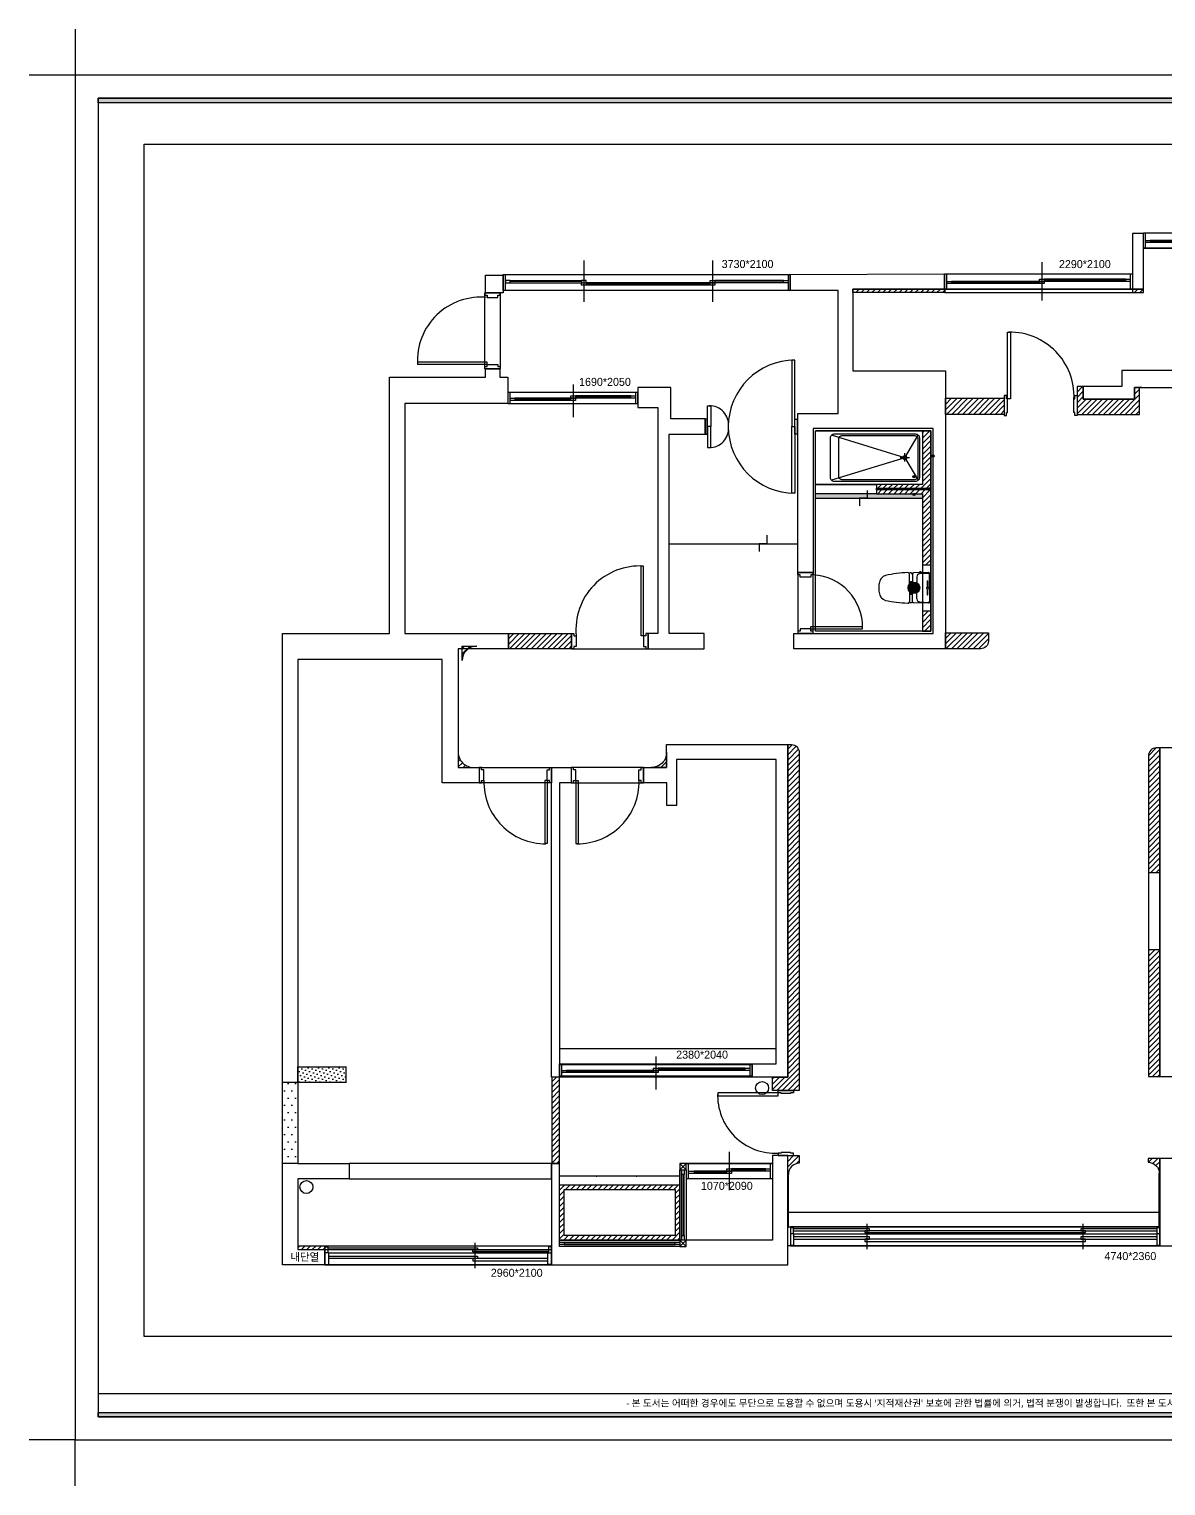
# Model space of a CAD drawing. Header units: millimetres. Extents: x 70151 to 230897, y 35202 to 113211.
# Drawn here: x 101567 to 116408, y 35558 to 54578 of the extents above; entities that cross this region are included whole.
import ezdxf
from ezdxf.enums import TextEntityAlignment as Align

# ---------------------------------------------------------------- set-up
doc = ezdxf.new("R2010")
doc.units = ezdxf.units.MM
doc.header["$LTSCALE"] = 50
doc.linetypes.add('HIDDEN', pattern=[9.525, 6.35, -3.175])
doc.linetypes.add('PHANTOM2', pattern=[1.25, 0.625, -0.125, 0.125, -0.125, 0.125, -0.125])
for name, color, linetype in [('03-WAL NEW', 3, 'Continuous'), ('04-WIN', 4, 'Continuous'), ('2-con', 2, 'Continuous'), ('3.기호.계단선', 30, 'Continuous'), ('_LIBR', 4, 'Continuous'), ('BATH', 4, 'Continuous'), ('CO-BATH', 6, 'Continuous'), ('CO-DO-FR', 7, 'Continuous'), ('CO-DOOR', 8, 'Continuous'), ('F-SYM', 7, 'Continuous'), ('fin', 5, 'Continuous'), ('FORM(YOURNAME)-11', 1, 'Continuous'), ('HAT', 8, 'Continuous'), ('HL', 6, 'HIDDEN'), ('RC-LIGHT', 7, 'Continuous'), ('도면층2', 2, 'Continuous'), ('도면층4', 4, 'Continuous'), ('도면층5', 5, 'Continuous')]:
    doc.layers.add(name, color=color, linetype=linetype)
doc.styles.add('YOURNAME', font='malgun.ttf')
doc.styles.add('코레일둥고', font='malgun.ttf')
doc.styles.add('휴먼엑스포', font='Expo M.ttf')

# ---------------------------------------------------------------- blocks, each defined once
blk = doc.blocks.new('FORM-PLAN')
at = {"layer": 'FORM(YOURNAME)-11'}
h = blk.add_hatch(color=256, dxfattribs=at)
h.dxf.hatch_style = 1
h.paths.add_polyline_path([(-71444, 55115), (10556, 55115), (10556, 54915), (-71444, 54915)])
h.paths.add_polyline_path([(-71444, -2085), (10556, -2085), (10556, -2285), (-71444, -2285)])
at = {"layer": 'Defpoints', "color": 158}
blk.add_line((1346, -1285), (-71444, -1285), dxfattribs=at)
at = {"layer": 'Defpoints', "color": 1}
for points in [[(-72444, 58115), (-72444, 56115), (-74444, 56115)], [(-72444, -5285), (-72444, -3285), (-74444, -3285)]]:
    blk.add_lwpolyline(points, dxfattribs=at)
at = {"layer": 'Defpoints', "color": 158}
for points in [[(-71444, -2285), (10556, -2285), (10556, 55115), (-71444, 55115)], [(-69444, 53115), (-64, 53115), (-64, 1215), (-69444, 1215)]]:
    blk.add_lwpolyline(points, close=True, dxfattribs=at)
at = {"layer": 'FORM(YOURNAME)-11', "color": 250}
blk.add_lwpolyline([(-72444, -3285), (11556, -3285), (11556, 56115), (-72444, 56115)], close=True, dxfattribs=at)
at = {"layer": 'FORM(YOURNAME)-11'}
for points in [[(-71444, 55115), (10556, 55115), (10556, 54915), (-71444, 54915)], [(-71444, -2085), (10556, -2085), (10556, -2285), (-71444, -2285)]]:
    blk.add_lwpolyline(points, close=True, dxfattribs=at)
at = {"layer": 'FORM(YOURNAME)-11', "color": 1, "style": 'YOURNAME'}
blk.add_text("- 본 도서는 어떠한 경우에도 무단으로 도용할 수 없으며 도용시 '지적재산권' 보호에 관한 법률에 의거, 법적 분쟁이 발생합니다.  또한 본 도서에 관한 모든 저작권은 당사에 있습니다. -", height=300, dxfattribs=at).set_placement((-32990, -1685), align=Align.MIDDLE_CENTER)
at = {"layer": 'FORM(YOURNAME)-11', "color": 3, "style": 'YOURNAME'}
for tag, height, p in [('1', 451, (9905, 18188)), ('2', 451, (9905, 17544)), ('3', 451, (9905, 16257)), ('4', 451, (9905, 14326)), ('5', 515, (9905, 12009)), ('6', 515, (9905, 9757)), ('7', 515, (9905, 7504)), ('8', 515, (9905, 5252)), ('9', 515, (9905, 2999)), ('10', 515, (5655, 811)), ('11', 515, (9905, 747)), ('12', 515, (5655, -1441)), ('13', 515, (9905, -1441))]:
    blk.add_attdef(tag, text='', height=height, dxfattribs=at).set_placement(p, align=Align.MIDDLE_RIGHT)
blk = doc.blocks.new('A$C4B2D31F0')
at = {"layer": 'fin', "color": 4}
for p, q in [((185, 691), (20, 691)), ((37, 692), (25, 692)), ((37, 692), (50, 692)), ((201, 691), (366, 691)), ((13, 466), (193, 466)), ((193, 427), (14, 427)), ((48, 524), (193, 524)), ((338, 524), (193, 524)), ((373, 466), (193, 466)), ((193, 427), (372, 427))]:
    blk.add_line(p, q, dxfattribs=at)
for points in [[(20, 691), (8, 691, 0.421209), (-7, 676), (-2, 481, 0.001659)], [(366, 691), (378, 691, -0.421209), (393, 676), (388, 481, -0.001659)], [(13, 466, 0.371724), (-2, 451, 0.003515), (-1, 420, 0.320541)], [(373, 466, -0.371724), (388, 451, -0.003515), (387, 420, -0.320541)]]:
    blk.add_lwpolyline(points, format="xyb", dxfattribs=at)
for centre, radius, start, end in [((20, 675), 16, 90, 179.3116), ((1004, 663), 1000, 179.3116, 185.9437), ((25, 707), 15, 180, 270), ((50, 707), 15, 270, 0), ((366, 675), 16, 0.6884, 90), ((-618, 663), 1000, 354.0563, 0.6884), ((14, 407), 20, 90, 182.3333), ((1839, 488), 1847, 182.5538, 191.5978), ((13, 481), 15, 181.3651, 270), ((49, 564), 40, 185.9437, 267.5129), ((336, 564), 40, 272.4871, 354.0563), ((-1453, 488), 1847, 348.4022, 357.4462), ((372, 407), 20, 357.6667, 90), ((373, 481), 15, 270, 358.6349), ((149, 156), 126, 198.2964, 263.4241), ((193, 433), 406, 261.6993, 270), ((193, 433), 406, 270, 278.3007), ((237, 156), 126, 276.5759, 341.7036)]:
    blk.add_arc(centre, radius, start, end, dxfattribs=at)
at = {"layer": 'HL', "linetype": 'Continuous'}
for p, q in [((-16, 577), (-16, 565)), ((-12, 581), (-5, 581)), ((106, 666), (184, 666)), ((106, 659), (185, 659)), ((169, 697), (169, 707)), ((169, 697), (217, 697)), ((186, 693), (181, 697)), ((182, 686), (186, 693)), ((187, 651), (182, 686)), ((182, 686), (204, 686)), ((186, 693), (200, 693)), ((187, 651), (199, 651)), ((199, 651), (204, 686)), ((200, 693), (205, 697)), ((204, 686), (200, 693)), ((200, 659), (279, 659)), ((201, 666), (279, 666)), ((217, 697), (217, 707)), ((-12, 561), (-4, 561)), ((193, 434), (147, 434)), ((193, 434), (239, 434))]:
    blk.add_line(p, q, dxfattribs=at)
for points in [[(110, 427), (110, 451, -0.414214), (114, 455), (131, 455, -0.414214), (135, 451), (135, 435), (135, 427)], [(135, 435), (145, 435, -0.414214), (147, 433), (147, 427)], [(251, 435), (241, 435, 0.414214), (239, 433), (239, 427)], [(276, 427), (276, 451, 0.414214), (272, 455), (255, 455, 0.414214), (251, 451), (251, 435), (251, 427)]]:
    blk.add_lwpolyline(points, format="xyb", dxfattribs=at)
for centre in [(123, 441), (263, 441)]:
    blk.add_circle(centre, 8, dxfattribs=at)
for centre, radius, start, end in [((-12, 577), 4, 90, 180), ((106, 663), 3.5, 90, 270), ((279, 663), 3.5, 270, 90), ((-12, 565), 4, 180, 270)]:
    blk.add_arc(centre, radius, start, end, dxfattribs=at)
blk = doc.blocks.new('cjvjf')
h = blk.add_hatch()
h.set_pattern_fill('DOTS', color=10, scale=60)
h.set_pattern_definition([(0, (-637, -50), (47.625, 95.25), [0, -95.25])])
h.paths.add_polyline_path([(144236, 65837), (144436, 65837), (144436, 64777), (144236, 64777)])
at = {"layer": '3.기호.계단선'}
h = blk.add_hatch(color=256, dxfattribs=at)
h.dxf.hatch_style = 1
edge = h.paths.add_edge_path()
edge.add_arc((160202, 74549), 15, 0, 360)
h = blk.add_hatch(color=256, dxfattribs=at)
h.dxf.hatch_style = 1
edge = h.paths.add_edge_path()
edge.add_arc((152731, 74012), 15, 0, 360)
h = blk.add_hatch(color=256, dxfattribs=at)
h.dxf.hatch_style = 1
edge = h.paths.add_edge_path()
edge.add_arc((159987, 74144), 15, 0, 360)
h = blk.add_hatch(color=256, dxfattribs=at)
h.dxf.hatch_style = 1
edge = h.paths.add_edge_path()
edge.add_arc((152481, 73742), 15, 0, 360)
h = blk.add_hatch(color=256, dxfattribs=at)
h.dxf.hatch_style = 1
edge = h.paths.add_edge_path()
edge.add_arc((152481, 73512), 15, 0, 360)
h = blk.add_hatch(color=256, dxfattribs=at)
h.dxf.hatch_style = 1
edge = h.paths.add_edge_path()
edge.add_arc((160202, 73409), 15, 0, 360)
h = blk.add_hatch(color=256, dxfattribs=at)
h.dxf.hatch_style = 1
edge = h.paths.add_edge_path()
edge.add_arc((159872, 72594), 75, 0, 360)
h = blk.add_hatch(color=256, dxfattribs=at)
h.dxf.hatch_style = 1
edge = h.paths.add_edge_path()
edge.add_arc((160202, 72804), 15, 0, 360)
h = blk.add_hatch(color=256, dxfattribs=at)
h.dxf.hatch_style = 1
edge = h.paths.add_edge_path()
edge.add_arc((152481, 72292), 75, 0, 360)
at = {"color": 10}
blk.add_lwpolyline([(144236, 65837), (144436, 65837), (144436, 64777), (144236, 64777)], close=True, dxfattribs=at)
for centre in [(150499, 65761), (144549, 64469)]:
    blk.add_circle(centre, 85)
at = {"layer": '04-WIN'}
for points in [[(158691, 76349), (158041, 76349), (158041, 76149), (158691, 76149)], [(150368, 65905), (147853, 65905), (147853, 66079), (150368, 66079)], [(145106, 64577), (147751, 64577), (147751, 64777), (145106, 64777)], [(155892, 64842), (159447, 64842), (159447, 64642), (155892, 64642)], [(155692, 63702), (150833, 63702), (150833, 63947), (155692, 63947)], [(144791, 63652), (147751, 63652), (147751, 63452), (144791, 63452)]]:
    blk.add_lwpolyline(points, close=True, dxfattribs=at)
at = {"layer": '2-con'}
for p, q in [((159787, 76349), (158691, 76349)), ((158691, 76349), (158691, 76149)), ((159787, 75169), (159787, 76349)), ((158691, 76149), (159587, 76149)), ((159587, 76149), (159587, 75132)), ((155977, 75132), (155977, 74907)), ((156817, 75132), (156817, 74907)), ((159587, 75132), (156817, 75132)), ((160402, 75169), (159787, 75169)), ((160402, 64642), (160402, 75169)), ((158412, 73929), (158412, 74969)), ((158412, 74969), (160202, 74969)), ((160202, 74969), (160202, 72144)), ((156817, 74907), (157815, 74907)), ((157815, 74907), (157815, 71707)), ((157962, 72144), (157962, 73929)), ((157962, 73929), (158412, 73929)), ((158537, 72144), (157962, 72144)), ((158537, 71944), (158537, 72144)), ((160202, 72144), (159332, 72144)), ((159332, 72144), (159332, 71944)), ((157902, 71454), (157902, 71944)), ((157902, 71944), (158537, 71944)), ((159332, 71944), (160127, 71944)), ((160127, 71944), (160127, 66087)), ((157815, 71707), (157012, 71707)), ((157012, 71707), (157012, 70202)), ((157142, 70134), (157142, 71454)), ((157142, 71454), (157902, 71454)), ((157012, 70202), (156847, 70202)), ((156847, 70202), (156847, 69984)), ((158462, 70134), (157142, 70134)), ((158462, 69984), (158462, 70134)), ((156847, 69984), (158462, 69984)), ((159362, 66087), (159362, 65912)), ((160127, 66087), (159362, 66087)), ((159362, 65912), (160192, 65912)), ((160192, 65912), (160192, 64842)), ((160192, 64842), (159447, 64842)), ((159447, 64842), (159447, 64642)), ((159447, 64642), (160402, 64642))]:
    blk.add_line(p, q, dxfattribs=at)
for points in [[(155336, 76194), (155476, 76194), (155476, 76920), (155336, 76920)], [(158041, 76149), (157831, 76149), (157831, 76920), (158041, 76920)], [(146886, 76375), (147118, 76375), (147118, 76145), (146886, 76145)], [(155892, 64842), (155692, 64842), (155692, 63702), (155892, 63702)]]:
    blk.add_lwpolyline(points, close=True, dxfattribs=at)
for points in [[(152882, 76194), (151682, 76194), (151682, 75124), (152892, 75124), (152892, 71497), (150915, 71497), (150915, 71697), (152731, 71697), (152731, 74372), (151165, 74372), (151165, 72492), (150965, 72492), (150965, 74570), (151492, 74570), (151492, 76175), (150867, 76175), (150867, 76383), (152882, 76394), (152882, 76194)], [(147186, 71697), (147186, 71497), (146531, 71497), (146531, 69947), (146806, 69947), (146806, 69747), (146321, 69747), (146321, 71357), (144436, 71357), (144436, 64777), (145106, 64777), (145106, 64577), (144436, 64577), (144436, 63652), (144791, 63652), (144791, 63452), (144436, 63452), (144236, 63452), (144236, 71697), (145636, 71697), (145636, 75043), (146886, 75043), (146886, 75150), (147073, 75150), (147073, 75043), (147179, 75043), (147179, 74697), (145834, 74697), (145834, 71697), (147186, 71697)], [(155977, 75132), (155197, 75132), (155197, 74922), (154692, 74922), (154692, 74757), (155362, 74757), (155362, 74907), (155977, 74907)], [(149137, 71697), (149011, 71697), (149011, 71497), (149742, 71497), (149742, 71697), (149287, 71697), (149287, 74297), (149757, 74297), (149757, 74497), (149307, 74497), (149307, 74907), (148877, 74907), (148877, 74647), (149137, 74647), (149137, 71697)], [(150368, 65905), (150368, 66079), (150681, 66079), (150681, 70049), (149381, 70049), (149381, 69449), (149256, 69449), (149256, 69747), (148951, 69747), (148951, 69947), (149251, 69947), (149251, 70245), (150833, 70245), (150833, 65905), (150368, 65905)], [(156097, 65912), (156097, 66087), (155902, 66087), (155902, 70202), (155692, 70202), (155692, 65912), (156097, 65912)], [(147751, 65905), (147751, 69947), (148006, 69947), (148006, 69747), (147853, 69747), (147853, 65905), (147751, 65905)], [(147751, 64777), (147751, 63452), (150833, 63452), (150833, 64880), (150633, 64880), (150633, 64777), (149423, 64777), (149423, 63777), (147853, 63777), (147853, 64777), (147751, 64777)], [(150633, 64777), (150633, 63777), (149423, 63777)]]:
    blk.add_lwpolyline(points, dxfattribs=at)
at = {"layer": '3.기호.계단선'}
for centre, radius in [((160202, 74549), 15), ((152731, 74012), 15), ((159987, 74144), 15), ((152481, 73742), 15), ((152481, 73512), 15), ((160202, 73409), 15), ((159872, 72594), 75), ((160202, 72804), 15), ((152481, 72292), 75)]:
    blk.add_circle(centre, radius, dxfattribs=at)
at = {"layer": '_LIBR'}
for p, q in [((146751, 63409), (146751, 63739)), ((144841, 63609), (147701, 63609))]:
    blk.add_line(p, q, dxfattribs=at)
blk.add_lwpolyline([(144791, 63452), (147751, 63452), (147751, 63697), (144791, 63697)], close=True, dxfattribs=at)
for points in [[(144791, 63689), (144831, 63689), (144831, 63609)], [(144791, 63509), (144791, 63459), (144841, 63459), (144841, 63609), (144791, 63609)], [(144831, 63674), (146781, 63674), (146781, 63649), (144831, 63649)], [(144841, 63564), (146781, 63564), (146781, 63534), (144841, 63534)], [(147711, 63624), (146721, 63624), (146721, 63649), (147711, 63649)], [(147701, 63534), (146721, 63534), (146721, 63504), (147701, 63504)], [(147751, 63509), (147751, 63459), (147701, 63459), (147701, 63609), (147751, 63609)], [(147751, 63689), (147711, 63689), (147711, 63609)]]:
    blk.add_lwpolyline(points, dxfattribs=at)
at = {"layer": '도면층2'}
for p, q in [((155476, 76729), (157831, 76729)), ((152882, 76194), (155336, 76194)), ((159447, 64642), (159447, 64842)), ((144791, 63452), (144791, 63652))]:
    blk.add_line(p, q, dxfattribs=at)
at = {"layer": '도면층4'}
for p, q in [((156646, 77079), (156646, 76579)), ((155476, 76929), (157831, 76929)), ((155476, 76729), (155476, 76929)), ((155506, 76729), (155506, 76929)), ((156676, 76844), (157741, 76844)), ((157801, 76929), (157801, 76729)), ((157831, 76929), (157831, 76729)), ((157831, 76729), (155476, 76729)), ((155566, 76814), (156616, 76814)), ((148171, 76565), (148171, 76025)), ((149851, 76565), (149851, 76025)), ((154151, 76544), (154151, 76044)), ((147118, 76175), (147119, 76383)), ((147119, 76383), (150867, 76383)), ((147148, 76175), (147149, 76383)), ((148141, 76290), (147208, 76290)), ((149881, 76290), (150777, 76289)), ((150837, 76383), (150837, 76174)), ((150867, 76383), (150867, 76174)), ((152882, 76394), (155336, 76394)), ((152882, 76194), (152882, 76394)), ((152912, 76194), (152912, 76394)), ((152972, 76279), (154121, 76279)), ((154181, 76309), (155246, 76309)), ((155306, 76394), (155306, 76194)), ((155336, 76394), (155336, 76194)), ((158041, 76349), (158691, 76349)), ((158041, 76149), (158041, 76349)), ((158071, 76149), (158071, 76349)), ((158661, 76349), (158661, 76149)), ((158691, 76349), (158691, 76149)), ((146880, 75150), (146880, 76145)), ((146880, 76145), (147080, 76145)), ((147080, 76145), (147080, 75150)), ((150867, 76174), (147118, 76175)), ((148201, 76260), (149821, 76260)), ((155336, 76194), (152882, 76194)), ((158041, 76149), (158691, 76149)), ((158131, 76249), (158601, 76249)), ((146910, 75210), (146000, 75210)), ((146910, 75240), (146001, 75240)), ((147080, 75150), (146880, 75150)), ((146880, 75150), (147080, 75150)), ((146910, 75210), (146910, 75240)), ((148032, 74949), (148032, 74519)), ((147209, 74697), (147209, 74842)), ((147269, 74754), (148002, 74754)), ((148062, 74784), (148787, 74784)), ((148847, 74842), (148847, 74697)), ((158597, 72114), (158597, 72789)), ((158597, 72789), (158627, 72789)), ((158627, 72114), (158627, 72789)), ((150965, 72492), (150965, 71697)), ((151165, 72492), (150965, 72492)), ((151165, 71697), (151165, 72492)), ((158537, 71944), (158537, 72144)), ((158537, 72144), (159332, 72144)), ((158537, 72144), (158537, 71944)), ((158597, 72114), (158627, 72114)), ((159332, 72144), (159332, 71944)), ((159332, 71944), (158537, 71944)), ((151135, 71787), (151810, 71787)), ((151135, 71757), (151135, 71787)), ((151135, 71757), (151811, 71757)), ((150965, 71697), (151165, 71697)), ((151165, 71697), (150965, 71697)), ((156847, 70193), (155902, 70193)), ((155902, 70193), (155902, 69993)), ((155902, 69993), (155902, 70193)), ((156847, 69993), (156847, 70193)), ((155962, 70023), (155962, 69197)), ((155962, 70023), (155992, 70023)), ((155992, 70023), (155992, 69198)), ((146806, 69947), (147751, 69947)), ((148951, 69947), (148006, 69947)), ((155902, 69993), (156847, 69993)), ((147751, 69747), (146806, 69747)), ((147661, 69777), (147661, 68952)), ((147691, 69777), (147661, 69777)), ((147691, 69777), (147691, 68952)), ((148006, 69747), (148951, 69747)), ((148066, 69777), (148066, 68952)), ((148066, 69777), (148096, 69777)), ((148096, 69777), (148096, 68952)), ((155962, 69197), (155992, 69197)), ((147691, 68952), (147661, 68952)), ((148066, 68952), (148096, 68952)), ((147883, 65919), (147883, 66064)), ((149111, 66172), (149111, 65742)), ((149141, 66007), (150278, 66007)), ((150338, 66064), (150338, 65919)), ((147943, 65977), (149081, 65977)), ((150068, 64927), (150068, 64427)), ((158312, 64992), (158312, 64492)), ((149508, 64777), (149423, 64692)), ((149423, 64777), (149508, 64692)), ((149508, 64777), (150633, 64777)), ((149538, 64577), (149538, 64777)), ((150098, 64692), (150543, 64692)), ((150603, 64777), (150603, 64577)), ((150633, 64777), (150633, 64577)), ((155922, 64842), (155922, 64642)), ((158282, 64757), (155982, 64757)), ((159357, 64727), (158342, 64727)), ((159417, 64642), (159417, 64842)), ((159447, 64842), (159447, 64642)), ((159447, 64642), (159447, 64842)), ((149466, 64632), (149466, 63837)), ((150633, 64577), (149508, 64577)), ((149613, 64662), (150038, 64662)), ((151871, 63659), (151871, 63989)), ((154692, 63659), (154692, 63989)), ((154692, 63659), (154692, 63989)), ((149363, 63734), (147913, 63734)), ((149508, 63777), (149423, 63692)), ((149423, 63777), (149508, 63692)), ((150911, 63859), (155652, 63859))]:
    blk.add_line(p, q, dxfattribs=at)
for points in [[(156616, 76829), (156616, 76859), (156676, 76859), (156676, 76829)], [(157741, 76829), (157741, 76859), (157801, 76859), (157801, 76829)], [(155506, 76799), (155506, 76829), (155566, 76829), (155566, 76799)], [(156616, 76799), (156616, 76829), (156676, 76829), (156676, 76799)], [(147208, 76275), (147208, 76305), (147148, 76305), (147148, 76275)], [(148201, 76275), (148201, 76305), (148141, 76305), (148141, 76275)], [(148141, 76245), (148141, 76275), (148201, 76275), (148201, 76245)], [(149821, 76275), (149821, 76305), (149881, 76305), (149881, 76275)], [(149821, 76245), (149821, 76275), (149881, 76275), (149881, 76245)], [(150777, 76274), (150777, 76304), (150837, 76304), (150837, 76274)], [(152912, 76264), (152912, 76294), (152972, 76294), (152972, 76264)], [(154121, 76294), (154121, 76324), (154181, 76324), (154181, 76294)], [(154121, 76264), (154121, 76294), (154181, 76294), (154181, 76264)], [(155246, 76294), (155246, 76324), (155306, 76324), (155306, 76294)], [(158071, 76234), (158071, 76264), (158131, 76264), (158131, 76234)], [(158601, 76234), (158601, 76264), (158661, 76264), (158661, 76234)], [(147179, 74697), (148877, 74697), (148877, 74842), (147179, 74842)], [(147209, 74739), (147209, 74769), (147269, 74769), (147269, 74739)], [(148002, 74769), (148002, 74799), (148062, 74799), (148062, 74769)], [(148002, 74739), (148002, 74769), (148062, 74769), (148062, 74739)], [(148787, 74769), (148787, 74799), (148847, 74799), (148847, 74769)], [(147853, 65919), (150368, 65919), (150368, 66064), (147853, 66064)], [(149081, 65992), (149081, 66022), (149141, 66022), (149141, 65992)], [(150278, 65992), (150278, 66022), (150338, 66022), (150338, 65992)], [(147883, 65962), (147883, 65992), (147943, 65992), (147943, 65962)], [(149081, 65962), (149081, 65992), (149141, 65992), (149141, 65962)], [(149423, 64692), (149508, 64692), (149508, 64777), (149423, 64777)], [(149423, 64692), (149508, 64692), (149508, 63777), (149423, 63777)], [(149451, 64692), (149481, 64692), (149481, 64632), (149451, 64632)], [(149538, 64647), (149538, 64677), (149613, 64677), (149613, 64647)], [(150038, 64677), (150038, 64707), (150098, 64707), (150098, 64677)], [(150038, 64647), (150038, 64677), (150098, 64677), (150098, 64647)], [(150543, 64677), (150543, 64707), (150603, 64707), (150603, 64677)], [(155982, 64742), (155982, 64772), (155922, 64772), (155922, 64742)], [(158342, 64742), (158342, 64772), (158282, 64772), (158282, 64742)], [(158342, 64712), (158342, 64742), (158282, 64742), (158282, 64712)], [(159417, 64712), (159417, 64742), (159357, 64742), (159357, 64712)], [(150871, 63947), (150871, 63702), (155692, 63702), (155692, 63947)], [(149423, 63777), (149423, 63692), (147853, 63692), (147853, 63777)], [(147913, 63749), (147913, 63719), (147853, 63719), (147853, 63749)], [(149423, 63749), (149423, 63719), (149363, 63719), (149363, 63749)], [(149423, 63692), (149508, 63692), (149508, 63777), (149423, 63777)], [(149451, 63837), (149481, 63837), (149481, 63777), (149451, 63777)], [(151841, 63899), (151841, 63874), (154722, 63874), (154722, 63899)], [(151841, 63789), (151841, 63759), (154722, 63759), (154722, 63789)]]:
    blk.add_lwpolyline(points, close=True, dxfattribs=at)
for points in [[(146880, 76145), (146880, 76115), (146910, 76115), (146910, 76085), (147050, 76085), (147050, 76115), (147080, 76115), (147080, 76145), (146880, 76145)], [(146880, 75150), (146880, 75180), (146910, 75180), (146910, 75210), (147050, 75210), (147050, 75180), (147080, 75180), (147080, 75150), (146880, 75150)], [(151165, 72492), (151165, 72462), (151135, 72462), (151135, 72432), (150995, 72432), (150995, 72462), (150965, 72462), (150965, 72492), (151165, 72492)], [(158537, 72144), (158567, 72144), (158567, 72114), (158597, 72114), (158597, 71974), (158567, 71974), (158567, 71944), (158537, 71944), (158537, 72144)], [(159332, 72144), (159302, 72144), (159302, 72114), (159272, 72114), (159272, 71974), (159302, 71974), (159302, 71944), (159332, 71944), (159332, 72144)], [(151165, 71697), (151165, 71727), (151135, 71727), (151135, 71757), (150995, 71757), (150995, 71727), (150965, 71727), (150965, 71697), (151165, 71697)], [(151135, 71757), (151810, 71757), (151810, 71787)], [(155902, 69993), (155932, 69993), (155932, 70023), (155962, 70023), (155962, 70163), (155932, 70163), (155932, 70193), (155902, 70193), (155902, 69993)], [(156847, 69993), (156817, 69993), (156817, 70023), (156787, 70023), (156787, 70163), (156817, 70163), (156817, 70193), (156847, 70193), (156847, 69993)], [(146806, 69747), (146836, 69747), (146836, 69777), (146866, 69777), (146866, 69917), (146836, 69917), (146836, 69947), (146806, 69947), (146806, 69747)], [(147751, 69747), (147721, 69747), (147721, 69777), (147691, 69777), (147691, 69917), (147721, 69917), (147721, 69947), (147751, 69947), (147751, 69747)], [(148006, 69747), (148036, 69747), (148036, 69777), (148066, 69777), (148066, 69917), (148036, 69917), (148036, 69947), (148006, 69947), (148006, 69747)], [(148951, 69747), (148921, 69747), (148921, 69777), (148891, 69777), (148891, 69917), (148921, 69917), (148921, 69947), (148951, 69947), (148951, 69747)], [(150871, 63939), (150906, 63939), (150906, 63859)], [(150906, 63899), (151901, 63899), (151901, 63924), (150906, 63924)], [(155657, 63924), (154662, 63924), (154662, 63899), (155657, 63899)], [(155657, 63859), (155657, 63939), (155692, 63939)], [(150871, 63769), (150871, 63709), (150911, 63709), (150911, 63859), (150871, 63859)], [(150911, 63789), (151901, 63789), (151901, 63819), (150911, 63819)], [(155652, 63819), (154662, 63819), (154662, 63789), (155652, 63789)], [(155692, 63859), (155652, 63859), (155652, 63709), (155692, 63709), (155692, 63769)]]:
    blk.add_lwpolyline(points, dxfattribs=at)
for centre, radius, start, end in [((158594, 72077), 712, 5.3297, 88.4822), ((151127, 71779), 684, 359.3714, 86.7675), ((155953, 70064), 868, 271.6262, 355.2607), ((147669, 69754), 803, 178.4135, 270.5353), ((148089, 69754), 803, 269.4647, 1.5865)]:
    blk.add_arc(centre, radius, start, end, dxfattribs=at)
at = {"layer": '도면층5'}
for p, q in [((157741, 76859), (156676, 76859)), ((156616, 76829), (155566, 76829)), ((156616, 76799), (155566, 76799)), ((157741, 76829), (156676, 76829)), ((147208, 76305), (148141, 76305)), ((147208, 76275), (148141, 76275)), ((149821, 76275), (148201, 76275)), ((150777, 76304), (149881, 76305)), ((150777, 76274), (149881, 76275)), ((154121, 76294), (152972, 76294)), ((155246, 76324), (154181, 76324)), ((155246, 76294), (154181, 76294)), ((149821, 76245), (148201, 76245)), ((154121, 76264), (152972, 76264)), ((158601, 76264), (158131, 76264)), ((158601, 76234), (158131, 76234)), ((148002, 74769), (147269, 74769)), ((148787, 74799), (148062, 74799)), ((148787, 74769), (148062, 74769)), ((148002, 74739), (147269, 74739)), ((150278, 66022), (149141, 66022)), ((149081, 65992), (147943, 65992)), ((149081, 65962), (147943, 65962)), ((150278, 65992), (149141, 65992)), ((150038, 64677), (149613, 64677)), ((150543, 64707), (150098, 64707)), ((150543, 64677), (150098, 64677)), ((155982, 64772), (158282, 64772)), ((155982, 64742), (158282, 64742)), ((158342, 64742), (159357, 64742)), ((158342, 64712), (159357, 64712)), ((149451, 63837), (149451, 64632)), ((149481, 63837), (149481, 64632)), ((150038, 64647), (149613, 64647)), ((147913, 63749), (149363, 63749)), ((147913, 63719), (149363, 63719))]:
    blk.add_line(p, q, dxfattribs=at)
blk.add_arc((146826, 75261), 827, 84.1878, 183.6006, dxfattribs=at)
at = {"layer": '_LIBR', "style": '휴먼엑스포'}
blk.add_text('2960*2100', height=104.5, dxfattribs=at).set_placement((146957, 63297))
at = {"layer": '도면층4', "style": '휴먼엑스포'}
for s, p in [('2340*1300', (156888, 76992)), ('3730*2100', (149971, 76468)), ('2290*2100', (154374, 76467)), ('650*1310', (158442, 76414)), ('1690*2050', (148109, 74929)), ('2380*2040', (149377, 66145)), ('1070*2090', (149700, 64432)), ('3570*2100', (158548, 64410)), ('4740*2360', (154969, 63515))]:
    blk.add_text(s, height=104.5, dxfattribs=at).set_placement(p)
blk = doc.blocks.new('D-009')
at = {"layer": 'CO-DO-FR'}
for points in [[(100, 200), (100, 0), (130, 0), (130, 40), (130, 40), (130, 160), (130, 160), (130, 200), (100, 200)], [(1300, 200), (1300, 0), (1270, 0), (1270, 40), (1270, 40), (1270, 160), (1270, 160), (1270, 200), (1300, 200)]]:
    blk.add_lwpolyline(points, close=True, dxfattribs=at)
at = {"layer": 'CO-DOOR'}
for points in [[(1230, 970), (1230, 100), (1270, 100), (1270, 970)], [(170, 370), (170, 100), (130, 100), (130, 370)], [(170, -170), (170, 100), (130, 100), (130, -170)], [(1230, -770), (1230, 100), (1270, 100), (1270, -770)]]:
    blk.add_lwpolyline(points, close=True, dxfattribs=at)
for centre, radius, start, end in [((1270, 100), 870, 90, 180), ((160, 129), 242, 353.2235, 92.3713), ((160, 71), 242, 267.6287, 6.7765), ((1270, 100), 870, 180, 270)]:
    blk.add_arc(centre, radius, start, end, dxfattribs=at)

msp = doc.modelspace()

# ---------------------------------------------------------------- hatches: boundary and pattern name
at = {"layer": '03-WAL NEW'}
h = msp.add_hatch(dxfattribs=at)
h.set_pattern_fill('_USER', color=8, scale=50, angle=45, pattern_type=0)
h.set_pattern_definition([(45, (-38947.38, -29332.084), (-35.355339, 35.355339), [])])
h.paths.add_polyline_path([(113530, 49757.4), (114298, 49757.4), (114298, 49547.4), (113530, 49547.4)])
h.paths.add_polyline_path([(116064.7, 49897.4), (116000, 49897.4), (116000, 49747.4), (115330, 49747.4), (115330, 49912.4), (115248, 49912.4), (115248, 49547.4), (116064.7, 49547.4)])
at = {"layer": '3.기호.계단선'}
h = msp.add_hatch(dxfattribs=at)
h.set_pattern_fill('DOTS', color=10, scale=30, angle=45)
h.set_pattern_definition([(45, (-45405.38, -29382.084), (-16.83798, 50.513941), [0, -47.625])])
h.paths.add_polyline_path([(105704, 41027.4), (105079, 41027.4), (105079, 40827.4), (105704, 40827.4)])
h = msp.add_hatch(dxfattribs=at)
h.set_pattern_fill('_USER', color=256, scale=50, angle=45, pattern_type=0)
h.set_pattern_definition([(45, (-38980.38, -29587.084), (-35.355339, 35.355339), [])])
h.paths.add_polyline_path([(105429, 38687.4), (105074, 38687.4), (105074, 38642.4), (105429, 38642.4)])
at = {"layer": 'HAT'}
h = msp.add_hatch(dxfattribs=at)
h.set_pattern_fill('_USER', color=256, scale=50, angle=45, pattern_type=0)
h.set_pattern_definition([(45, (-39009.38, -29305.084), (-35.355339, 35.355339), [])])
h.paths.add_polyline_path([(113520, 51139.4), (112320, 51139.4), (112320, 51184.4), (113520, 51184.4)])
h = msp.add_hatch(dxfattribs=at)
h.set_pattern_fill('_USER', color=256, scale=50, angle=45, pattern_type=0)
h.set_pattern_definition([(45, (-38905.38, -29305.084), (-35.355339, 35.355339), [])])
h.paths.add_polyline_path([(115974, 51139.4), (116114, 51139.4), (116114, 51184.4), (115974, 51184.4)])
h = msp.add_hatch(dxfattribs=at)
h.set_pattern_fill('_USER', color=256, scale=50, angle=45, pattern_type=0)
h.set_pattern_definition([(45, (-38945.38, -29257.084), (-35.355339, 35.355339), [])])
h.paths.add_polyline_path([(113339, 49332.4), (113229, 49332.4), (113229, 48632.4), (112629, 48632.4), (112629, 48582.4), (112659, 48582.4), (113339, 48582.4)])
h.paths.add_polyline_path([(113339, 48562.4), (113309, 48562.4), (112629, 48562.4), (112629, 48512.4), (113229, 48512.4), (113229, 48452.4), (113229, 47582.4), (113339, 47582.4)])
h.paths.add_polyline_path([(113339, 46982.4), (113229, 46982.4), (113229, 46717.4), (113339, 46717.4)])
h = msp.add_hatch(dxfattribs=at)
h.set_pattern_fill('BOX', color=256)
h.set_pattern_definition([(90, (-38945.382, -10837.084), (-25.4, 2e-15), []), (90, (-38939.032, -10837.084), (-25.4, 2e-15), []), (0, (-38945.382, -10837.084), (0, 25.4), [-6.35, 6.35]), (0, (-38945.382, -10830.734), (0, 25.4), [-6.35, 6.35]), (0, (-38945.382, -10824.384), (0, 25.4), [6.35, -6.35]), (0, (-38945.382, -10818.034), (0, 25.4), [6.35, -6.35]), (90, (-38932.682, -10837.084), (-25.4, 2e-15), [6.35, -6.35]), (90, (-38926.332, -10837.084), (-25.4, 2e-15), [6.35, -6.35])])
h.paths.add_polyline_path([(113229, 48512.4), (111833, 48512.4), (111833, 48452.4), (113229, 48452.4)])
h = msp.add_hatch(dxfattribs=at)
h.set_pattern_fill('_USER', color=256, scale=50, angle=45, pattern_type=0)
h.set_pattern_definition([(45, (-39005.38, -29362.084), (-35.355339, 35.355339), [])])
h.paths.add_polyline_path([(108649, 46487.4), (107824, 46486.3), (107824, 46686.3), (108649, 46687.4)])
h = msp.add_hatch(dxfattribs=at)
h.set_pattern_fill('_USER', color=256, scale=50, angle=45, pattern_type=0)
h.set_pattern_definition([(45, (-39034.38, -29362.084), (-35.355339, 35.355339), [])])
edge = h.paths.add_edge_path()
edge.add_line((114090, 46697.4), (114090, 46587.4))
edge.add_arc((113989.3, 46587.7), 100.8, 264.74019, 359.80719, ccw=False)
edge.add_line((113980, 46487.4), (113530, 46487.4))
edge.add_line((113530, 46487.4), (113530, 46697.4))
edge.add_line((113530, 46697.4), (114090, 46697.4))
h = msp.add_hatch(dxfattribs=at)
h.set_pattern_fill('_USER', color=256, scale=50, angle=45, pattern_type=0)
h.set_pattern_definition([(45, (-38954.38, -29327.084), (-35.355339, 35.355339), [])])
h.paths.add_polyline_path([(107220, 46332.4), (107220, 46522.4), (107410, 46522.4, 0.4142136)])
h = msp.add_hatch(dxfattribs=at)
h.set_pattern_fill('_USER', color=256, scale=50, angle=45, pattern_type=0)
h.set_pattern_definition([(45, (-40851.505, -30102.314), (-35.355339, 35.355339), [])])
h.paths.add_polyline_path([(107169, 45137.4), (107169, 44937.4), (107369, 44937.4, -0.4142136)])
h = msp.add_hatch(dxfattribs=at)
h.set_pattern_fill('_USER', color=256, scale=50, angle=45, pattern_type=0)
h.set_pattern_definition([(45, (-40390.61, -30102.314), (-35.355339, 35.355339), [])])
h.paths.add_polyline_path([(109889, 45137.4), (109889, 44937.4), (109689, 44937.4, 0.4142136)])
h = msp.add_hatch(dxfattribs=at)
h.set_pattern_fill('_USER', color=256, scale=50, angle=45, pattern_type=0)
h.set_pattern_definition([(45, (-38343.38, -29332.084), (-35.355339, 35.355339), [])])
edge = h.paths.add_edge_path()
edge.add_arc((111521, 45135.4), 100, 0, 90, ccw=False)
edge.add_line((111621, 45135.4), (111621, 40720.4))
edge.add_line((111621, 40720.4), (111271, 40720.4))
edge.add_line((111271, 40720.4), (111271, 40895.4))
edge.add_line((111271, 40895.4), (111471, 40895.4))
edge.add_line((111471, 40895.4), (111471, 45235.4))
h = msp.add_hatch(dxfattribs=at)
h.set_pattern_fill('_USER', color=256, scale=50, angle=45, pattern_type=0)
h.set_pattern_definition([(45, (-38954.38, -10907.084), (-35.355339, 35.355339), [])])
edge = h.paths.add_edge_path()
edge.add_line((116330, 45192.4), (116280, 45192.4))
edge.add_arc((116280, 45092.4), 100, 90, 180)
edge.add_line((116180, 45092.4), (116180, 43562.4))
edge.add_line((116180, 43562.4), (116330, 43562.4))
edge.add_line((116330, 43562.4), (116330, 45192.4))
h.paths.add_polyline_path([(116330, 42562.4), (116180, 42562.4), (116180, 40902.4), (116330, 40902.4)])
h = msp.add_hatch(dxfattribs=at)
h.set_pattern_fill('_USER', color=256, scale=50, angle=45, pattern_type=0)
h.set_pattern_definition([(45, (-38775.38, -29327.084), (-35.355339, 35.355339), [])])
h.paths.add_polyline_path([(108389, 40895.4), (108389, 39767.4), (108491, 39767.4), (108491, 40895.4)])
h = msp.add_hatch(dxfattribs=at)
h.set_pattern_fill('_USER', color=256, scale=50, angle=45, pattern_type=0)
h.set_pattern_definition([(45, (-41359.18, -10859.084), (-35.355339, 35.355339), [])])
edge = h.paths.add_edge_path()
edge.add_line((111471, 39870.4), (111621, 39870.4))
edge.add_line((111621, 39870.4), (111621, 39770.4))
edge.add_arc((111626.2, 39624.3), 146.2, 92.02137, 179.97479)
edge.add_line((111480, 39624.4), (111471, 39624.4))
edge.add_line((111471, 39624.4), (111471, 39870.4))
h = msp.add_hatch(dxfattribs=at)
h.set_pattern_fill('_USER', color=256, scale=50, angle=45, pattern_type=0)
h.set_pattern_definition([(45, (-38959.38, -10847.084), (-35.355339, 35.355339), [])])
edge = h.paths.add_edge_path()
edge.add_line((116330, 39832.4), (116175, 39832.4))
edge.add_line((116175, 39832.4), (116175, 39782.4))
edge.add_arc((116175, 39636.4), 146, 0, 90, ccw=False)
edge.add_line((116321, 39636.4), (116330, 39636.4))
edge.add_line((116330, 39636.4), (116330, 39832.4))
h = msp.add_hatch(dxfattribs=at)
h.set_pattern_fill('_USER', color=256, scale=50, angle=45, pattern_type=0)
h.set_pattern_definition([(45, (-39091.716, -29462.084), (-35.355339, 35.355339), [])])
h.paths.add_polyline_path([(110061, 39487.4), (108863.8, 39487.4), (108863.8, 39427.4), (110001, 39427.4), (110001, 38827.4), (108863.8, 38827.4), (108863.8, 38767.4), (110061, 38767.4)])
h.paths.add_polyline_path([(108863.8, 39487.4), (108491, 39487.4), (108491, 38767.4), (108863.8, 38767.4), (108863.8, 38827.4), (108551, 38827.4), (108551, 39427.4), (108863.8, 39427.4)])

# ---------------------------------------------------------------- linework, layer by layer
for p, q in [((111833, 48452.4), (113229, 48452.4)), ((109925, 47857.4), (111603, 47857.4)), ((110061, 39602.4), (108491, 39602.4))]:
    msp.add_line(p, q)
for points in [[(112509.9, 48552.4), (112509.9, 48452.4), (112409.9, 48452.4), (112409.9, 48352.4)], [(111197, 47972.4), (111197, 47857.4), (111097, 47857.4), (111097, 47757.4)]]:
    msp.add_lwpolyline(points)
for p in [(108972.7, 39602.4), (109496, 39602.4)]:
    msp.add_point(p)
at = {"layer": '03-WAL NEW'}
for p, q in [((113520, 51139.4), (115974, 51139.4)), ((113229, 47582.4), (113339, 47582.4)), ((113229, 46982.4), (113339, 46982.4)), ((111471, 45235.4), (111521, 45235.4))]:
    msp.add_line(p, q, dxfattribs=at)
for points in [[(113520, 51139.4), (112320, 51139.4), (112320, 51184.4), (113520, 51184.4)], [(115974, 51139.4), (116114, 51139.4), (116114, 51184.4), (115974, 51184.4)], [(113530, 49757.4), (114298, 49757.4), (114298, 49547.4), (113530, 49547.4)], [(111833, 48632.4), (112629, 48632.4), (112629, 48512.4), (111833, 48512.4)], [(108649, 46487.4), (107824, 46486.3), (107824, 46686.3), (108649, 46687.4)], [(111480, 39624.4), (111471, 39624.4), (111471, 38937.4), (111480, 38937.4)], [(116321, 39636.4), (116330, 39636.4), (116330, 38929.9), (116321, 38929.9)], [(108491, 39487.4), (110061, 39487.4), (110061, 38767.4), (108491, 38767.4)], [(108551, 39427.4), (110001, 39427.4), (110001, 38827.4), (108551, 38827.4)]]:
    msp.add_lwpolyline(points, close=True, dxfattribs=at)
for points in [[(116093, 49897.4), (116000, 49897.4), (116000, 49747.4), (115330, 49747.4), (115330, 49912.4), (115248, 49912.4), (115248, 49547.4), (116064.7, 49547.4), (116064.7, 49897.4)], [(113339, 49332.4), (113229, 49332.4), (113229, 48632.4)], [(113229, 48512.4), (113229, 46717.4), (113339, 46717.4), (113339, 49332.4)], [(113229, 48632.4), (112629, 48632.4), (112629, 48512.4), (113229, 48512.4)], [(107220, 46332.4), (107220, 46522.4), (107410, 46522.4)], [(107169, 45137.4), (107169, 44937.4), (107369, 44937.4)], [(109889, 45137.4), (109889, 44937.4), (109689, 44937.4)], [(116180, 42562.4), (116330, 42562.4), (116330, 43562.4), (116180, 43562.4)], [(108389, 40895.4), (108389, 39767.4), (108491, 39767.4), (108491, 40895.4), (108389, 40895.4)]]:
    msp.add_lwpolyline(points, dxfattribs=at)
for points in [[(114090, 46697.4), (114090, 46587.4, -0.4142136), (113990, 46487.4), (113530, 46487.4), (113530, 46697.4), (114090, 46697.4)], [(107169, 45137.4), (107169, 45137.4, 0.4142136), (107369, 44937.4), (107369, 44937.4)], [(109889, 45137.4), (109889, 45137.4, -0.4142136), (109689, 44937.4), (109689, 44937.4)], [(111521, 45235.4), (111521, 45235.4, -0.4142136), (111621, 45135.4), (111621, 40720.4), (111271, 40720.4), (111271, 40895.4), (111471, 40895.4), (111471, 45235.4)], [(116330, 45192.4), (116280, 45192.4, 0.4142136), (116180, 45092.4), (116180, 40902.4), (116330, 40902.4), (116330, 45192.4)], [(111471, 39870.4), (111621, 39870.4), (111621, 39770.4, 0.4037898), (111480, 39624.4), (111471, 39624.4), (111471, 39820.4)], [(116330, 39832.4), (116175, 39832.4), (116175, 39782.4, -0.4142136), (116321, 39636.4), (116330, 39636.4), (116330, 39832.4)]]:
    msp.add_lwpolyline(points, format="xyb", dxfattribs=at)
msp.add_arc((107410, 46332.4), 190, 90, 180, dxfattribs=at)
at = {"layer": '3.기호.계단선', "color": 10, "linetype": 'PHANTOM2', "ltscale": 2, "const_width": 10}
msp.add_lwpolyline([(111603, 49287.4), (111603, 47482.4)], dxfattribs=at)
at = {"layer": '3.기호.계단선', "color": 10, "const_width": 20}
msp.add_lwpolyline([(105704, 41027.4), (105074, 41027.4), (105074, 40827.4), (105704, 40827.4)], close=True, dxfattribs=at)
at = {"layer": '3.기호.계단선'}
msp.add_lwpolyline([(105429, 38687.4), (105074, 38687.4), (105074, 38642.4), (105429, 38642.4)], close=True, dxfattribs=at)
at = {"layer": 'BATH'}
msp.add_line((113339, 49332.4), (111833, 49332.4), dxfattribs=at)
msp.add_lwpolyline([(111833, 49332.4), (113339, 49332.4), (113339, 46717.4), (111833, 46717.4)], close=True, dxfattribs=at)
at = {"layer": 'CO-BATH', "color": 251}
for p, q in [((112999, 48982.4), (112043.7, 49277.7)), ((112999, 48982.4), (113174.4, 49277.7)), ((112999, 48982.4), (112043.7, 48687)), ((113059, 48982.4), (112939, 48982.4)), ((112999, 48932.4), (112999, 49042.4)), ((112999, 48982.4), (113174.4, 48687))]:
    msp.add_line(p, q, dxfattribs=at)
at = {"layer": 'CO-BATH'}
for p, q in [((113319, 48574.9), (112649, 48574.9)), ((113319, 48569.9), (112649, 48569.9))]:
    msp.add_line(p, q, dxfattribs=at)
for points in [[(111833, 49332.4), (113229, 49332.4), (113229, 48632.4), (111833, 48632.4)], [(112629, 48582.4), (112659, 48582.4), (112659, 48577.4), (112649, 48577.4), (112649, 48567.4), (112659, 48567.4), (112659, 48562.4), (112629, 48562.4)], [(113339, 48582.4), (113309, 48582.4), (113309, 48577.4), (113319, 48577.4), (113319, 48567.4), (113309, 48567.4), (113309, 48562.4), (113339, 48562.4)]]:
    msp.add_lwpolyline(points, close=True, dxfattribs=at)
at = {"layer": 'CO-BATH', "color": 8}
msp.add_lwpolyline([(113189, 48982.4), (113189, 48722.4, -0.4142136), (113139, 48672.4), (112079, 48672.4, -0.4142136), (112029, 48722.4), (112029, 49242.4, -0.4142136), (112079, 49292.4), (113139, 49292.4, -0.4142136), (113189, 49242.4), (113189, 48982.4)], format="xyb", close=True, dxfattribs=at)
at = {"layer": 'CO-BATH', "color": 251}
msp.add_lwpolyline([(113169, 48982.4), (113169, 48732.4, -0.4142136), (113129, 48692.4), (112179, 48692.4, -0.4142136), (112139, 48732.4), (112139, 49232.4, -0.4142136), (112179, 49272.4), (113129, 49272.4, -0.4142136), (113169, 49232.4)], format="xyb", close=True, dxfattribs=at)
at = {"layer": 'CO-BATH', "color": 8}
msp.add_lwpolyline([(113339, 48582.4), (113339, 48562.4), (112629, 48562.4), (112629, 48582.4)], close=True, dxfattribs=at)
at = {"layer": 'CO-BATH', "color": 251}
msp.add_ellipse((112999, 48982.4), major_axis=(-17.7, 17.7), ratio=1, dxfattribs=at)
at = {"layer": 'CO-DO-FR'}
for points in [[(114298, 49792.4), (114298, 49532.4), (114328, 49532.4), (114328, 49572.4), (114338, 49572.4), (114338, 49752.4), (114328, 49752.4), (114328, 49792.4), (114298, 49792.4)], [(115248, 49792.4), (115248, 49532.4), (115218, 49532.4), (115218, 49572.4), (115208, 49572.4), (115208, 49752.4), (115218, 49752.4), (115218, 49792.4), (115248, 49792.4)], [(111346, 40720.4), (111546, 40720.4), (111546, 40690.4), (111506, 40690.4), (111506, 40680.4), (111386, 40680.4), (111386, 40690.4), (111346, 40690.4), (111346, 40720.4)], [(111346, 39870.4), (111546, 39870.4), (111546, 39900.4), (111506, 39900.4), (111506, 39910.4), (111386, 39910.4), (111386, 39900.4), (111346, 39900.4), (111346, 39870.4)]]:
    msp.add_lwpolyline(points, close=True, dxfattribs=at)
at = {"layer": 'CO-DOOR'}
for points in [[(114378, 50622.4), (114378, 49752.4), (114338, 49752.4), (114338, 50622.4)], [(110556, 40650.4), (111346, 40650.4), (111346, 40690.4), (110556, 40690.4)]]:
    msp.add_lwpolyline(points, close=True, dxfattribs=at)
for centre, radius, start, end in [((114368, 49781.9), 840.5, 357.98591, 90.68169), ((111312.5, 40656.8), 757.2, 177.45977, 272.54023)]:
    msp.add_arc(centre, radius, start, end, dxfattribs=at)
at = {"layer": 'RC-LIGHT'}
for p, q in [((111319, 41262.4), (108491, 41262.4)), ((116335, 39127.4), (111480, 39127.4))]:
    msp.add_line(p, q, dxfattribs=at)
at = {"layer": '도면층4'}
for p, q in [((109589, 47567.4), (109559, 47567.4)), ((109559, 46657.4), (109559, 47566.8)), ((109589, 46657.4), (109589, 47567.4)), ((108649, 46687.4), (108649, 46487.4)), ((109589, 46657.4), (109559, 46657.4)), ((109649, 46487.4), (109649, 46687.4)), ((109649, 46687.4), (109649, 46487.4)), ((108649, 46487.4), (109649, 46487.4))]:
    msp.add_line(p, q, dxfattribs=at)
for points in [[(108649, 46687.4), (108679, 46687.4), (108679, 46657.4), (108709, 46657.4), (108709, 46517.4), (108679, 46517.4), (108679, 46487.4), (108649, 46487.4), (108649, 46687.4)], [(109649, 46687.4), (109619, 46687.4), (109619, 46657.4), (109589, 46657.4), (109589, 46517.4), (109619, 46517.4), (109619, 46487.4), (109649, 46487.4), (109649, 46687.4)]]:
    msp.add_lwpolyline(points, dxfattribs=at)
msp.add_arc((109536.2, 46737.4), 831.1, 86.35624, 185.52913, dxfattribs=at)

# ---------------------------------------------------------------- block references
msp.add_blockref('cjvjf', (-39362.5, -25009.2))
at = {"rotation": 270}
msp.add_blockref('A$C4B2D31F0', (112631.7, 47475.3), dxfattribs=at)
at = {"layer": 'CO-DOOR'}
msp.add_blockref('D-009', (110295, 49287.4), dxfattribs=at)
at = {"layer": 'F-SYM', "xscale": 0.3, "yscale": 0.3, "zscale": 0.3}
msp.add_blockref('FORM-PLAN', (123900, 37143.2), dxfattribs=at)

# ---------------------------------------------------------------- texts
at = {"layer": '3.기호.계단선', "style": '코레일둥고'}
msp.add_text('내단열 ', height=100, dxfattribs=at).set_placement((104977, 38496.4))

doc.saveas('drawing.dxf')
